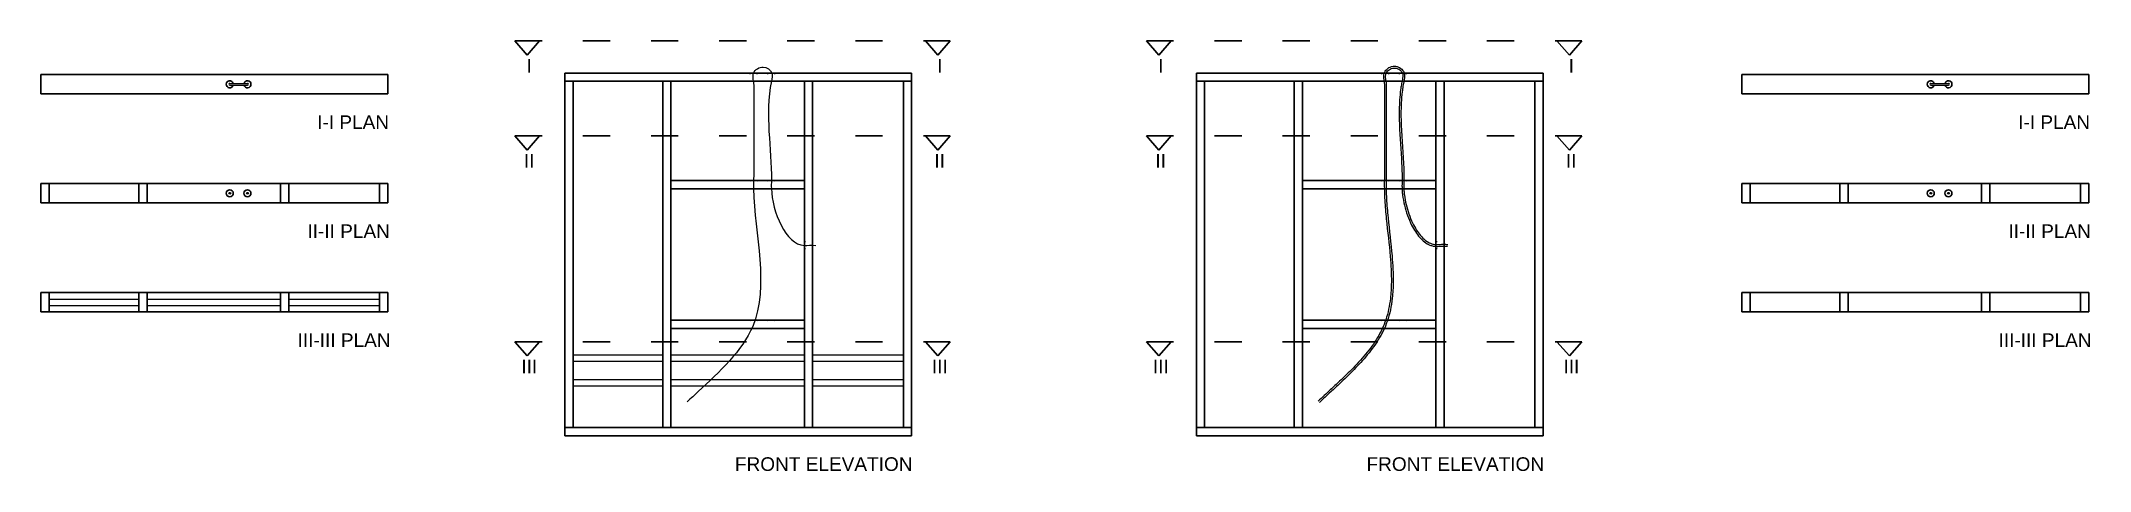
# Model space of a CAD drawing. Header units: millimetres. Extents: x 2963 to 3865, y 1475 to 1664.
import ezdxf

# ---------------------------------------------------------------- set-up
doc = ezdxf.new("R2010")
doc.units = ezdxf.units.MM
doc.linetypes.add('ACAD_ISO03W100', pattern=[30, 12, -18])
doc.linetypes.add('ACAD_ISO07W100', pattern=[3, 0, -3])
for name, color, linetype in [('cable', 240, 'Continuous'), ('dots', 103, 'ACAD_ISO07W100'), ('pipes', 141, 'Continuous')]:
    doc.layers.add(name, color=color, linetype=linetype)
for name, color, linetype, lineweight in [('dash', 160, 'ACAD_ISO03W100', 30), ('text', 251, 'Continuous', 30), ('wood structure', 34, 'Continuous', 30)]:
    doc.layers.add(name, color=color, linetype=linetype, lineweight=lineweight)
doc.styles.get("Standard").update_dxf_attribs({"font": 'arial.ttf'})

msp = doc.modelspace()

# ---------------------------------------------------------------- linework, layer by layer
at = {"layer": 'cable'}
for p, q in [((3045.89, 1645.61), (3053.69, 1645.61)), ((3045.89, 1644.81), (3053.69, 1644.81)), ((3795.1, 1645.61), (3802.9, 1645.61)), ((3795.1, 1644.81), (3802.9, 1644.81))]:
    msp.add_line(p, q, dxfattribs=at)
for centre in [(3045.89, 1597.14), (3053.69, 1597.14), (3795.1, 1597.14), (3802.9, 1597.14)]:
    msp.add_circle(centre, 0.4, dxfattribs=at)
for centre, start, end in [((3045.89, 1645.21), 90, 270), ((3053.69, 1645.21), 270, 90), ((3795.1, 1645.21), 90, 270), ((3802.9, 1645.21), 270, 90)]:
    msp.add_arc(centre, 0.4, start, end, dxfattribs=at)
for points, knots in [([(3276.64, 1646.56), (3276.43, 1647.82), (3275.91, 1650.79), (3280.75, 1653.97), (3285.33, 1650.64), (3281.23, 1632.59), (3284.86, 1615.9), (3284.11, 1590.95), (3291.74, 1571.87), (3301.98, 1574.44), (3304.08, 1574.11)], [0, 0, 0, 0, 3.6, 8.552909, 13.112975, 16.715367, 60.515367, 64.115367, 93.084402, 98.174129, 98.174129, 98.174129, 98.174129]), ([(3554.42, 1646.56), (3554.39, 1646.74), (3554.34, 1646.99), (3554.23, 1647.75), (3554.17, 1648.26), (3554.18, 1649.16), (3554.22, 1649.55), (3554.42, 1650.28), (3554.57, 1650.61), (3554.95, 1651.22), (3555.19, 1651.51), (3556.06, 1652.35), (3556.82, 1652.79), (3558.07, 1653.14), (3558.52, 1653.2), (3559.75, 1653.17), (3560.51, 1652.92), (3561.84, 1652.15), (3562.41, 1651.61), (3562.99, 1650.68), (3563.13, 1650.35), (3563.31, 1649.66), (3563.35, 1649.32), (3563.36, 1648.26), (3563.22, 1647.54), (3563.01, 1646.43), (3562.92, 1646.01), (3562.78, 1645.18), (3562.7, 1644.77), (3562.51, 1643.52), (3562.39, 1642.7), (3562.09, 1640.22), (3561.96, 1638.58), (3561.7, 1633.67), (3561.72, 1630.43), (3562.09, 1620.76), (3562.73, 1614.39), (3563, 1606.82), (3563.02, 1605.6), (3563.03, 1603.68), (3563.03, 1602.97), (3563.01, 1601.56), (3562.99, 1600.85), (3563.01, 1599.52), (3563.03, 1598.9), (3563.12, 1597.62), (3563.19, 1596.96), (3563.45, 1594.95), (3563.7, 1593.57), (3564.69, 1589.39), (3565.66, 1586.58), (3567.88, 1581.92), (3569.07, 1580), (3571.71, 1576.9), (3573.17, 1575.72), (3575.17, 1574.89), (3575.63, 1574.74), (3576.44, 1574.57), (3576.8, 1574.53), (3577.75, 1574.49), (3578.37, 1574.54), (3579.77, 1574.63), (3580.54, 1574.67), (3581.71, 1574.59), (3582.01, 1574.56), (3582.32, 1574.51)], [0, 0, 0, 0, 0.714653, 0.714653, 2.143958, 2.143958, 3.240041, 3.240041, 4.213468, 4.213468, 5.186894, 5.186894, 7.35742, 7.35742, 8.49081, 8.49081, 10.456297, 10.456297, 12.421784, 12.421784, 13.392957, 13.392957, 14.36413, 14.36413, 16.365597, 16.365597, 17.577843, 17.577843, 18.790088, 18.790088, 21.214578, 21.214578, 26.063558, 26.063558, 35.761519, 35.761519, 55.15744, 55.15744, 58.861428, 58.861428, 61.018782, 61.018782, 63.176136, 63.176136, 65.000204, 65.000204, 66.824271, 66.824271, 70.472407, 70.472407, 77.768677, 77.768677, 83.849089, 83.849089, 89.9295, 89.9295, 91.713722, 91.713722, 93.03838, 93.03838, 95.239319, 95.239319, 97.440258, 97.440258, 98.174129, 98.174129, 98.174129, 98.174129]), ([(3555.22, 1646.56), (3555.17, 1646.89), (3555.13, 1647.14), (3555.02, 1647.89), (3554.96, 1648.38), (3554.98, 1649.2), (3555.03, 1649.54), (3555.23, 1650.12), (3555.35, 1650.37), (3555.67, 1650.84), (3555.87, 1651.06), (3556.61, 1651.74), (3557.27, 1652.1), (3558.37, 1652.38), (3558.79, 1652.41), (3559.61, 1652.33), (3560.02, 1652.21), (3561.01, 1651.76), (3561.54, 1651.34), (3562.11, 1650.6), (3562.27, 1650.32), (3562.52, 1649.64), (3562.57, 1649.21), (3562.53, 1648.26), (3562.45, 1647.76), (3562.28, 1646.87), (3562.2, 1646.49), (3562.06, 1645.75), (3562, 1645.37), (3561.81, 1644.25), (3561.7, 1643.51), (3561.4, 1641.28), (3561.26, 1639.81), (3560.95, 1635.4), (3560.91, 1632.49), (3561.09, 1623.84), (3561.6, 1618.16), (3562.02, 1611.03), (3562.1, 1609.54), (3562.18, 1607.16), (3562.21, 1606.27), (3562.23, 1604.62), (3562.23, 1603.85), (3562.22, 1602.21), (3562.2, 1601.34), (3562.2, 1599.78), (3562.22, 1599.11), (3562.31, 1597.73), (3562.37, 1597.02), (3562.65, 1594.85), (3562.92, 1593.36), (3564.01, 1588.86), (3565.07, 1585.83), (3567.46, 1581.07), (3568.65, 1579.21), (3571.35, 1576.16), (3572.85, 1574.97), (3574.97, 1574.11), (3575.46, 1573.96), (3576.4, 1573.77), (3576.85, 1573.72), (3577.74, 1573.7), (3578.19, 1573.72), (3579.63, 1573.82), (3580.65, 1573.91), (3581.99, 1573.75), (3582.09, 1573.73), (3582.2, 1573.72)], [0, 0, 0, 0, 0.737968, 0.737968, 2.213903, 2.213903, 3.417611, 3.417611, 4.359932, 4.359932, 5.302253, 5.302253, 7.465067, 7.465067, 8.752349, 8.752349, 10.039632, 10.039632, 12.039171, 12.039171, 13.087408, 13.087408, 14.61269, 14.61269, 16.137971, 16.137971, 17.213283, 17.213283, 18.288594, 18.288594, 20.439218, 20.439218, 24.740464, 24.740464, 33.342957, 33.342957, 50.547942, 50.547942, 55.113168, 55.113168, 57.834875, 57.834875, 60.19254, 60.19254, 62.867398, 62.867398, 64.796827, 64.796827, 66.726257, 66.726257, 70.585116, 70.585116, 78.302834, 78.302834, 84.168196, 84.168196, 90.033558, 90.033558, 91.747751, 91.747751, 93.236205, 93.236205, 94.724659, 94.724659, 97.903181, 97.903181, 98.174129, 98.174129, 98.174129, 98.174129]), ([(3276.64, 1646.56), (3276.69, 1631.95), (3276.73, 1616.13), (3276.49, 1580.17), (3287.97, 1542.34), (3259.65, 1516.66), (3248.99, 1506.65), (3247.36, 1505.12)], [0, 0, 0, 0, 43.8, 47.4, 108.136468, 145.523276, 152.243712, 152.243712, 152.243712, 152.243712]), ([(3554.42, 1646.56), (3554.44, 1640.74), (3554.46, 1634.93), (3554.47, 1625.88), (3554.48, 1622.64), (3554.47, 1616.41), (3554.47, 1613.41), (3554.45, 1607.67), (3554.44, 1604.93), (3554.41, 1600.85), (3554.41, 1599.51), (3554.47, 1596.8), (3554.53, 1595.44), (3554.77, 1591.35), (3555.01, 1588.59), (3555.85, 1580.28), (3556.56, 1574.7), (3557.35, 1565.37), (3557.55, 1561.58), (3557.49, 1555.46), (3557.36, 1553.07), (3556.72, 1547.5), (3556.07, 1544.35), (3554.61, 1539.97), (3554.07, 1538.63), (3552.85, 1536.01), (3552.16, 1534.72), (3549.88, 1530.93), (3548.1, 1528.49), (3544.17, 1523.74), (3542.02, 1521.43), (3538.14, 1517.52), (3536.44, 1515.88), (3533.36, 1512.97), (3531.98, 1511.69), (3528.81, 1508.73), (3527.04, 1507.07), (3525.27, 1505.41)], [0, 0, 0, 0, 17.433262, 17.433262, 27.140502, 27.140502, 36.135666, 36.135666, 44.387255, 44.387255, 48.392234, 48.392234, 52.397213, 52.397213, 60.40717, 60.40717, 76.427084, 76.427084, 87.591166, 87.591166, 94.889967, 94.889967, 105.021318, 105.021318, 109.597923, 109.597923, 114.174528, 114.174528, 123.327738, 123.327738, 132.569158, 132.569158, 139.40072, 139.40072, 144.929829, 144.929829, 152.243712, 152.243712, 152.243712, 152.243712]), ([(3555.22, 1646.56), (3555.24, 1640.81), (3555.26, 1635.06), (3555.27, 1625.78), (3555.28, 1622.26), (3555.27, 1615.68), (3555.27, 1612.63), (3555.25, 1607.34), (3555.24, 1605.1), (3555.22, 1601.51), (3555.21, 1600.17), (3555.25, 1597.45), (3555.3, 1596.08), (3555.52, 1591.96), (3555.76, 1589.17), (3556.6, 1580.76), (3557.32, 1575.09), (3558.14, 1565.58), (3558.35, 1561.72), (3558.29, 1555.52), (3558.17, 1553.14), (3557.51, 1547.32), (3556.81, 1543.93), (3555.19, 1539.25), (3554.61, 1537.86), (3553.29, 1535.12), (3552.55, 1533.78), (3550.11, 1529.84), (3548.22, 1527.32), (3544.36, 1522.77), (3542.43, 1520.71), (3538.64, 1516.88), (3536.77, 1515.09), (3533.53, 1512.04), (3532.15, 1510.76), (3529.11, 1507.92), (3527.47, 1506.38), (3525.82, 1504.83)], [0, 0, 0, 0, 17.243894, 17.243894, 27.807546, 27.807546, 36.974829, 36.974829, 43.692314, 43.692314, 47.757577, 47.757577, 51.82284, 51.82284, 59.953367, 59.953367, 76.21442, 76.21442, 87.535301, 87.535301, 94.72883, 94.72883, 105.459158, 105.459158, 110.161502, 110.161502, 114.863846, 114.863846, 124.268535, 124.268535, 132.442366, 132.442366, 139.904743, 139.904743, 145.427193, 145.427193, 152.243712, 152.243712, 152.243712, 152.243712])]:
    msp.add_open_spline(points, degree=3, knots=knots, dxfattribs=at)
at = {"layer": 'dash'}
for p, q in [((3171.44, 1664.32), (3363.19, 1664.32)), ((3171.44, 1664.32), (3176.91, 1658.07)), ((3182.37, 1664.32), (3176.91, 1658.07)), ((3352.26, 1664.32), (3357.72, 1658.07)), ((3363.19, 1664.32), (3357.72, 1658.07)), ((3449.63, 1664.32), (3641.37, 1664.32)), ((3449.63, 1664.32), (3455.09, 1658.07)), ((3460.55, 1664.32), (3455.09, 1658.07)), ((3630.44, 1664.32), (3635.91, 1658.07)), ((3641.37, 1664.32), (3635.91, 1658.07)), ((3171.44, 1622.4), (3363.19, 1622.4)), ((3171.44, 1622.4), (3176.91, 1616.15)), ((3182.37, 1622.4), (3176.91, 1616.15)), ((3352.26, 1622.4), (3357.72, 1616.15)), ((3363.19, 1622.4), (3357.72, 1616.15)), ((3449.63, 1622.4), (3641.37, 1622.4)), ((3449.63, 1622.4), (3455.09, 1616.15)), ((3460.55, 1622.4), (3455.09, 1616.15)), ((3630.44, 1622.4), (3635.91, 1616.15)), ((3641.37, 1622.4), (3635.91, 1616.15)), ((3171.44, 1531.67), (3363.19, 1531.67)), ((3171.44, 1531.67), (3176.91, 1525.42)), ((3182.37, 1531.67), (3176.91, 1525.42)), ((3352.26, 1531.67), (3357.72, 1525.42)), ((3363.19, 1531.67), (3357.72, 1525.42)), ((3449.63, 1531.67), (3641.37, 1531.67)), ((3449.63, 1531.67), (3455.09, 1525.42)), ((3460.55, 1531.67), (3455.09, 1525.42)), ((3630.44, 1531.67), (3635.91, 1525.42)), ((3641.37, 1531.67), (3635.91, 1525.42))]:
    msp.add_line(p, q, dxfattribs=at)
at = {"layer": 'dots'}
for p, q in [((3275.09, 1646.56), (3275.09, 1650.16)), ((3278.19, 1646.56), (3278.19, 1650.16)), ((3282.89, 1646.56), (3282.89, 1650.16)), ((3285.99, 1646.56), (3285.99, 1650.16)), ((3553.27, 1646.56), (3553.27, 1650.16)), ((3556.37, 1646.56), (3556.37, 1650.16)), ((3561.07, 1646.56), (3561.07, 1650.16)), ((3564.17, 1646.56), (3564.17, 1650.16)), ((3275.09, 1599.16), (3275.09, 1602.76)), ((3278.19, 1599.16), (3278.19, 1602.76)), ((3282.89, 1599.16), (3282.89, 1602.76)), ((3285.99, 1599.16), (3285.99, 1602.76)), ((3553.27, 1599.16), (3553.27, 1602.76)), ((3556.37, 1599.16), (3556.37, 1602.76)), ((3561.07, 1599.16), (3561.07, 1602.76)), ((3564.17, 1599.16), (3564.17, 1602.76)), ((3302.59, 1575.66), (3298.99, 1575.66)), ((3302.59, 1572.56), (3298.99, 1572.56)), ((3580.77, 1575.66), (3577.17, 1575.66)), ((3580.77, 1572.56), (3577.17, 1572.56)), ((3275.09, 1537.56), (3275.09, 1541.16)), ((3278.19, 1537.56), (3278.19, 1541.16)), ((3282.89, 1537.56), (3282.89, 1541.16)), ((3285.99, 1537.56), (3285.99, 1541.16)), ((3553.27, 1537.56), (3553.27, 1541.16)), ((3556.37, 1537.56), (3556.37, 1541.16)), ((3561.07, 1537.56), (3561.07, 1541.16)), ((3564.17, 1537.56), (3564.17, 1541.16))]:
    msp.add_line(p, q, dxfattribs=at)
at = {"layer": 'pipes'}
for p, q in [((2966.34, 1550.48), (3005.84, 1550.48)), ((2966.34, 1547.68), (3005.84, 1547.68)), ((3009.44, 1550.48), (3068.24, 1550.48)), ((3009.44, 1547.68), (3068.24, 1547.68)), ((3071.84, 1550.48), (3111.84, 1550.48)), ((3071.84, 1547.68), (3111.84, 1547.68)), ((3197.09, 1525.86), (3236.59, 1525.86)), ((3240.19, 1525.86), (3298.99, 1525.86)), ((3302.59, 1525.86), (3342.59, 1525.86)), ((3197.09, 1523.06), (3236.59, 1523.06)), ((3240.19, 1523.06), (3298.99, 1523.06)), ((3302.59, 1523.06), (3342.59, 1523.06)), ((3197.09, 1515.06), (3236.59, 1515.06)), ((3197.09, 1512.26), (3236.59, 1512.26)), ((3240.19, 1515.06), (3298.99, 1515.06)), ((3240.19, 1512.26), (3298.99, 1512.26)), ((3302.59, 1515.06), (3342.59, 1515.06)), ((3302.59, 1512.26), (3342.59, 1512.26))]:
    msp.add_line(p, q, dxfattribs=at)
at = {"layer": 'wood structure'}
for p, q in [((2962.74, 1640.96), (2962.74, 1649.46)), ((2962.74, 1649.46), (3115.44, 1649.46)), ((3115.44, 1640.96), (3115.44, 1649.46)), ((3346.19, 1650.16), (3193.49, 1650.16)), ((3193.49, 1650.16), (3193.49, 1490.16)), ((3346.19, 1646.56), (3193.49, 1646.56)), ((3197.09, 1646.56), (3197.09, 1493.76)), ((3236.59, 1646.56), (3236.59, 1493.76)), ((3240.19, 1646.56), (3240.19, 1493.76)), ((3298.99, 1493.76), (3298.99, 1646.56)), ((3302.59, 1493.76), (3302.59, 1646.56)), ((3342.59, 1493.76), (3342.59, 1646.56)), ((3346.19, 1490.16), (3346.19, 1650.16)), ((3624.37, 1650.16), (3471.67, 1650.16)), ((3471.67, 1650.16), (3471.67, 1490.16)), ((3624.37, 1646.56), (3471.67, 1646.56)), ((3475.27, 1646.56), (3475.27, 1493.76)), ((3514.77, 1646.56), (3514.77, 1493.76)), ((3518.37, 1646.56), (3518.37, 1493.76)), ((3577.17, 1493.76), (3577.17, 1646.56)), ((3580.77, 1493.76), (3580.77, 1646.56)), ((3620.77, 1493.76), (3620.77, 1646.56)), ((3624.37, 1490.16), (3624.37, 1650.16)), ((3711.95, 1640.96), (3711.95, 1649.46)), ((3711.95, 1649.46), (3864.65, 1649.46)), ((3864.65, 1640.96), (3864.65, 1649.46)), ((2962.74, 1640.96), (3115.44, 1640.96)), ((3711.95, 1640.96), (3864.65, 1640.96)), ((2962.74, 1592.89), (2962.74, 1601.39)), ((2962.74, 1601.39), (3115.44, 1601.39)), ((2966.34, 1592.89), (2966.34, 1601.39)), ((3005.84, 1592.89), (3005.84, 1601.39)), ((3009.44, 1592.89), (3009.44, 1601.39)), ((3068.24, 1592.89), (3068.24, 1601.39)), ((3071.84, 1592.89), (3071.84, 1601.39)), ((3111.84, 1592.89), (3111.84, 1601.39)), ((3115.44, 1592.89), (3115.44, 1601.39)), ((3115.44, 1592.89), (3115.44, 1601.39)), ((3240.19, 1602.76), (3298.99, 1602.76)), ((3240.19, 1599.16), (3298.99, 1599.16)), ((3518.37, 1602.76), (3577.17, 1602.76)), ((3518.37, 1599.16), (3577.17, 1599.16)), ((3711.95, 1592.89), (3711.95, 1601.39)), ((3711.95, 1601.39), (3864.65, 1601.39)), ((3715.55, 1592.89), (3715.55, 1601.39)), ((3755.05, 1592.89), (3755.05, 1601.39)), ((3758.65, 1592.89), (3758.65, 1601.39)), ((3817.45, 1592.89), (3817.45, 1601.39)), ((3821.05, 1592.89), (3821.05, 1601.39)), ((3861.05, 1592.89), (3861.05, 1601.39)), ((3864.65, 1592.89), (3864.65, 1601.39)), ((3864.65, 1592.89), (3864.65, 1601.39)), ((2962.74, 1592.89), (3115.44, 1592.89)), ((3711.95, 1592.89), (3864.65, 1592.89)), ((2962.74, 1544.83), (2962.74, 1553.33)), ((2962.74, 1553.33), (3115.44, 1553.33)), ((2966.34, 1544.83), (2966.34, 1553.33)), ((3005.84, 1544.83), (3005.84, 1553.33)), ((3009.44, 1544.83), (3009.44, 1553.33)), ((3068.24, 1544.83), (3068.24, 1553.33)), ((3071.84, 1544.83), (3071.84, 1553.33)), ((3111.84, 1544.83), (3111.84, 1553.33)), ((3115.44, 1544.83), (3115.44, 1553.33)), ((3115.44, 1544.83), (3115.44, 1553.33)), ((3711.95, 1544.83), (3711.95, 1553.33)), ((3711.95, 1553.33), (3864.65, 1553.33)), ((3715.55, 1544.83), (3715.55, 1553.33)), ((3755.05, 1544.83), (3755.05, 1553.33)), ((3758.65, 1544.83), (3758.65, 1553.33)), ((3817.45, 1544.83), (3817.45, 1553.33)), ((3821.05, 1544.83), (3821.05, 1553.33)), ((3861.05, 1544.83), (3861.05, 1553.33)), ((3864.65, 1544.83), (3864.65, 1553.33)), ((3864.65, 1544.83), (3864.65, 1553.33)), ((2962.74, 1544.83), (3115.44, 1544.83)), ((3711.95, 1544.83), (3864.65, 1544.83)), ((3240.19, 1541.16), (3298.99, 1541.16)), ((3240.19, 1537.56), (3298.99, 1537.56)), ((3518.37, 1541.16), (3577.17, 1541.16)), ((3518.37, 1537.56), (3577.17, 1537.56)), ((3193.49, 1493.76), (3346.19, 1493.76)), ((3193.49, 1490.16), (3346.19, 1490.16)), ((3471.67, 1493.76), (3624.37, 1493.76)), ((3471.67, 1490.16), (3624.37, 1490.16))]:
    msp.add_line(p, q, dxfattribs=at)
for centre in [(3045.89, 1597.14), (3053.69, 1597.14), (3795.1, 1597.14), (3802.9, 1597.14)]:
    msp.add_circle(centre, 1.55, dxfattribs=at)
for centre, start, end in [((3045.89, 1645.21), 14.95525, 345.04475), ((3053.69, 1645.21), 194.95525, 165.04475), ((3795.1, 1645.21), 14.95525, 345.04475), ((3802.9, 1645.21), 194.95525, 165.04475)]:
    msp.add_arc(centre, 1.55, start, end, dxfattribs=at)

# ---------------------------------------------------------------- texts
at = {"layer": 'text', "char_height": 6, "attachment_point": 1}
for s, insert in [('I', (3176.62, 1656.39)), ('I', (3357.44, 1656.39)), ('I', (3454.8, 1656.39)), ('I', (3635.62, 1656.39)), ('I-I PLAN', (3084.37, 1631.49)), ('I-I PLAN', (3833.58, 1631.49)), ('II', (3175.41, 1614.47)), ('II', (3356.23, 1614.47)), ('II', (3453.59, 1614.47)), ('II', (3634.41, 1614.47)), ('II-II PLAN', (3080.09, 1583.42)), ('II-II PLAN', (3829.3, 1583.42)), ('III-III PLAN', (3075.74, 1535.36)), ('III-III PLAN', (3824.94, 1535.36)), ('III', (3174.32, 1523.74)), ('III', (3355.14, 1523.74)), ('III', (3452.5, 1523.74)), ('III', (3633.32, 1523.74)), ('FRONT ELEVATION', (3268.38, 1480.69)), ('FRONT ELEVATION', (3546.57, 1480.69))]:
    msp.add_mtext_dynamic_manual_height_columns(s, width=362.3164, gutter_width=30, heights=[0], dxfattribs=dict(at, insert=insert))

doc.saveas('drawing.dxf')
